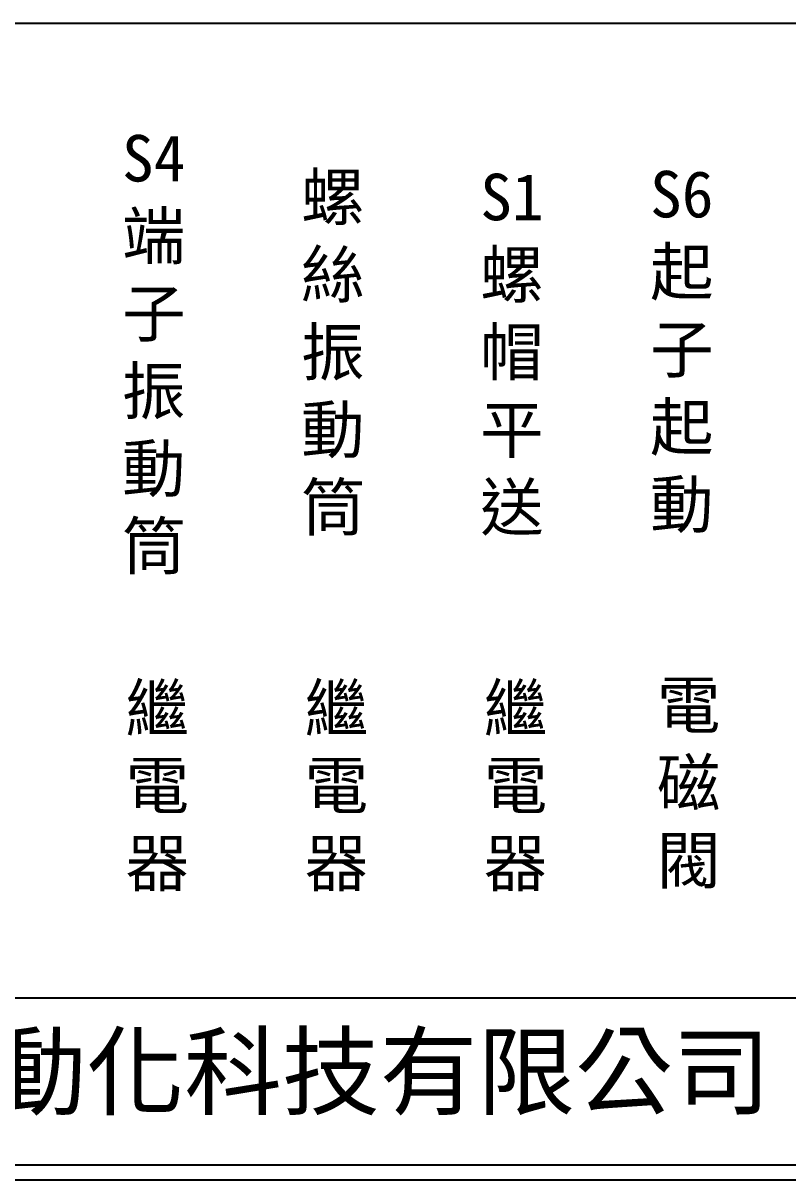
# Model space of a CAD drawing. Extents: x 926 to 1213, y 3 to 207.
# Drawn here: x 991.8 to 1055.8, y 3 to 100 of the extents above; entities that cross this region are included whole.
import ezdxf

# ---------------------------------------------------------------- set-up
doc = ezdxf.new("R2010")
doc.units = 0
doc.layers.add('圖框層', color=7, linetype='CONTINUOUS')
doc.layers.add('標尺寸層', color=3, linetype='CONTINUOUS')
doc.styles.add('CNS', font='romanc.shx', dxfattribs={"bigfont": 'chineset.shx'})
doc.styles.add('STSL', font='KAIU.TTF')

msp = doc.modelspace()

# ---------------------------------------------------------------- linework, layer by layer
at = {"layer": '圖框層', "color": 7}
for p, q in [((926.992, 18.25), (1211.493, 18.25)), ((926.992, 4.25), (1211.493, 4.25)), ((925.742, 3), (1212.742, 3))]:
    msp.add_line(p, q, dxfattribs=at)
at = {"layer": '標尺寸層', "color": 7}
msp.add_line((930.49, 99.958), (1208.361, 99.958), dxfattribs=at)

# ---------------------------------------------------------------- texts
at = {"layer": '圖框層', "color": 4, "style": 'STSL'}
msp.add_text('泓陞自動化科技有限公司', height=6, dxfattribs=at).set_placement((964.346, 9.076))
at = {"layer": '標尺寸層', "color": 7, "char_height": 3.9, "attachment_point": 5, "style": 'CNS'}
for s, insert, width in [('{\\fDFKai-SB|b0|i0|c136|p65;S4端子振動筒}', (1002.708, 72.165), 2.84806), ('{\\fDFKai-SB|b0|i0|c136|p65;螺絲振動筒}', (1017.708, 72.165), 2.84806), ('{\\fDFKai-SB|b0|i0|c136|p65;S1\\P螺帽平送}', (1032.708, 72.165), 2.84806), ('{\\fDFKai-SB|b0|i0|c136|p65;S6起子起動}', (1046.933, 72.394), 2.84806), ('{\\fDFKai-SB|b0|i0|c136|p65;繼電器}', (1003.009, 35.841), 8.6627), ('{\\fDFKai-SB|b0|i0|c136|p65;繼電器}', (1018.009, 35.841), 8.6627), ('{\\fDFKai-SB|b0|i0|c136|p65;繼電器}', (1033.009, 35.841), 8.6627), ('{\\fDFKai-SB|b0|i0|c136|p65;電磁閥}', (1047.506, 36.07), 8.6627)]:
    msp.add_mtext(s, dxfattribs=dict(at, insert=insert, width=width))

doc.saveas('drawing.dxf')
